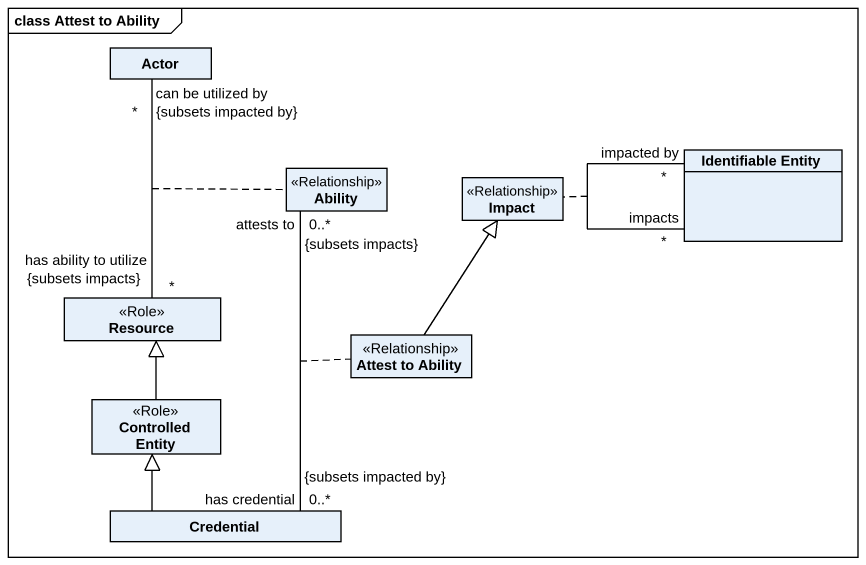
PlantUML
@startuml
mainframe class Attest to Ability
hide circle
hide empty members
class "Actor" as Actor_
class Ability <<Relationship>>
class Impact <<Relationship>>
class "Identifiable Entity" as Identifiable_Entity
class Resource <<Role>>
class "Attest to Ability" as Attest_to_Ability <<Relationship>>
class "Controlled Entity" as Controlled_Entity <<Role>>
class Credential
Identifiable_Entity "impacted by\n*" -- "impacts\n*" Identifiable_Entity
(Identifiable_Entity, Identifiable_Entity) .. Impact
Resource "has ability to utilize\n*\n{subsets impacts}" -up- "can be utilized by\n*\n{subsets impacted by}" Actor_
(Resource, Actor_) .. Ability
Attest_to_Ability -up-|> Impact
Controlled_Entity -up-|> Resource
Credential "has credential\n0..*\n{subsets impacted by}" -up- "attests to\n0..*\n{subsets impacts}" Ability
(Credential, Ability) .. Attest_to_Ability
Credential -up-|> Controlled_Entity
@enduml
